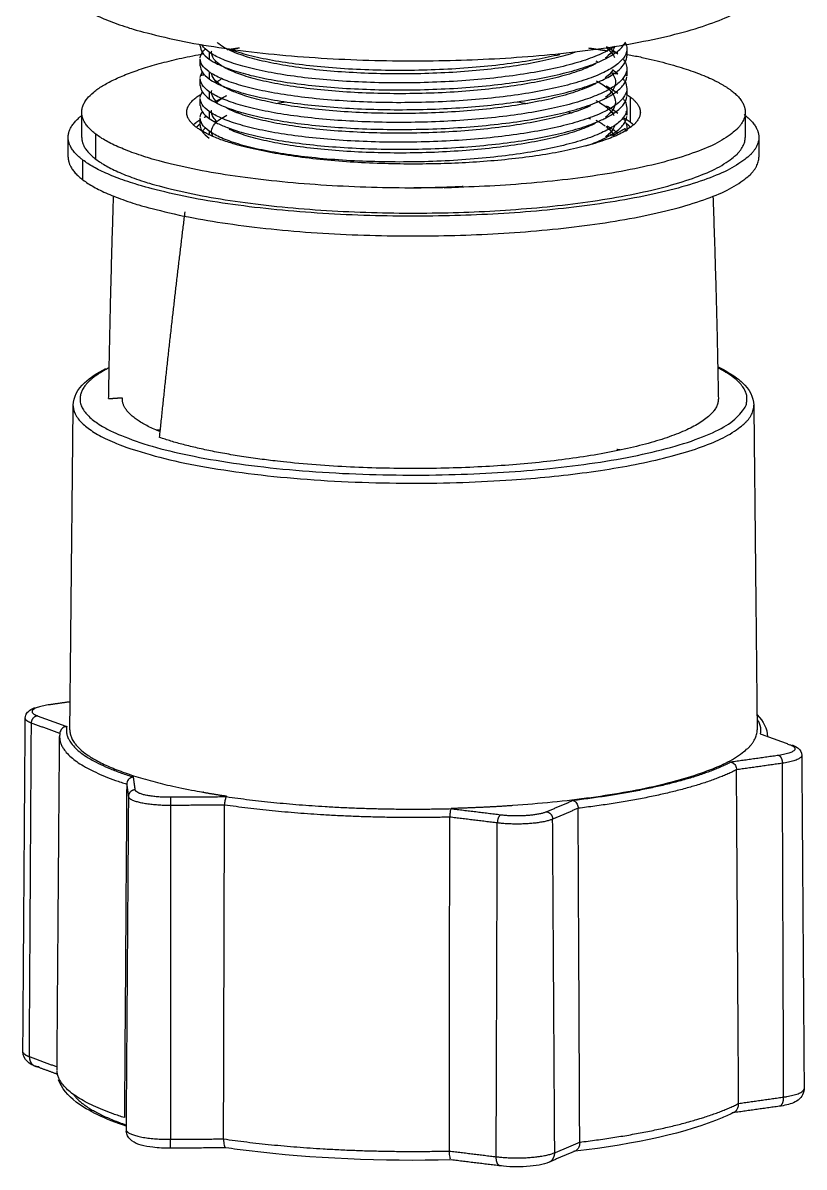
# Model space of a CAD drawing. Extents: x 10274 to 11115, y -16168 to -15573.
# Drawn here: x 10906.8 to 10958.8, y -15931.4 to -15855.3 of the extents above; entities that cross this region are included whole.
import ezdxf

# ---------------------------------------------------------------- set-up
doc = ezdxf.new("R2010")
doc.units = 0
doc.header["$MEASUREMENT"] = 0
doc.layers.get('0').update_dxf_attribs({"linetype": 'CONTINUOUS'})

# ---------------------------------------------------------------- blocks, each defined once
blk = doc.blocks.new('ST14')
for points, knots in [([(11364.601, -16713.722), (11371.088, -16718.628), (11393.29, -16717.879), (11415.492, -16717.13), (11415.492, -16712.006)], [-81.681409, -81.681409, -81.681409, -44.652669, -44.652669, -7.623928, -7.623928, -7.623928]), ([(11365.08, -16726.735), (11371.442, -16731.546), (11393.217, -16730.812), (11414.992, -16730.078), (11414.992, -16725.052)], [-80.110613, -80.110613, -80.110613, -43.793964, -43.793964, -7.477314, -7.477314, -7.477314])]:
    blk.add_rational_spline(points, [1, 0.756997130583, 1, 0.756997130583, 1], degree=2, knots=knots)
for points, degree in [([(11373.742, -16716.85), (11373.742, -16716.792), (11373.742, -16716.733)], 2), ([(11405.121, -16716.591), (11405.201, -16716.747), (11405.241, -16716.905), (11405.241, -16717.063)], 3), ([(11405.242, -16717.063), (11405.242, -16717.321), (11405.242, -16717.58)], 2), ([(11413.992, -16721.741), (11413.992, -16721.841), (11413.992, -16721.94)], 2), ([(11363.992, -16725.052), (11363.992, -16724.321), (11363.992, -16723.591)], 2), ([(11414.992, -16723.591), (11414.992, -16724.321), (11414.992, -16725.052)], 2), ([(11414.621, -16743.38), (11414.745, -16755.369), (11414.868, -16767.357)], 2), ([(11360.647, -16791.094), (11360.735, -16778.818), (11360.823, -16766.541)], 2), ([(11414.875, -16766.242), (11415.338, -16766.721), (11415.621, -16767.266), (11415.625, -16767.846)], 3), ([(11418.16, -16769.229), (11418.248, -16781.536), (11418.337, -16793.842)], 2), ([(11363.215, -16792.79), (11362.405, -16792.492), (11361.596, -16792.194)], 2), ([(11416.498, -16795.143), (11414.755, -16795.389), (11413.013, -16795.636)], 2), ([(11375.644, -16798.214), (11373.59, -16798.228), (11371.535, -16798.243)], 2), ([(11401.423, -16798.451), (11400.465, -16798.859), (11399.507, -16799.267)], 2), ([(11401.423, -16798.451), (11401.387, -16798.466), (11401.35, -16798.476), (11401.313, -16798.481)], 3), ([(11395.896, -16799.547), (11394.09, -16799.326), (11392.284, -16799.105)], 2)]:
    blk.add_open_spline(points, degree=degree)
for points, knots in [([(11373.742, -16716.85), (11373.742, -16717.003), (11373.847, -16717.332), (11374.176, -16717.654), (11374.414, -16717.821)], [-4.654069, -4.654069, -4.654069, -4.654069, -2.48168, 0, 0, 0, 0]), ([(11373.744, -16717.728), (11373.76, -16717.553), (11373.867, -16717.319), (11374.089, -16717.088), (11374.152, -16717.031)], [-44.6702, -44.6702, -44.6702, -44.6702, -42.188523, -41.358735, -41.358735, -41.358735, -41.358735]), ([(11364.362, -16743.38), (11364.368, -16742.771), (11364.69, -16742.203), (11365.206, -16741.715), (11365.607, -16741.335), (11366.134, -16740.984), (11366.782, -16740.655)], [0.059427, 0.059427, 0.059427, 0.059427, 5.967967, 5.967967, 5.967967, 10.561749, 10.561749, 10.561749, 10.561749]), ([(11411.987, -16740.541), (11412.523, -16740.804), (11412.986, -16741.081), (11413.371, -16741.372), (11413.518, -16741.484), (11413.654, -16741.598), (11413.777, -16741.715), (11414.293, -16742.203), (11414.615, -16742.771), (11414.621, -16743.38)], [36.169942, 36.169942, 36.169942, 36.169942, 39.904998, 39.904998, 39.904998, 41.315819, 41.315819, 41.315819, 47.224359, 47.224359, 47.224359, 47.224359]), ([(11360.823, -16766.481), (11360.824, -16766.406), (11360.838, -16766.333), (11360.863, -16766.265), (11360.905, -16766.149), (11360.973, -16766.059), (11361.05, -16765.986), (11361.158, -16765.885), (11361.291, -16765.81), (11361.427, -16765.752), (11361.459, -16765.739), (11361.493, -16765.725), (11361.527, -16765.712)], [0.006015, 0.006015, 0.006015, 0.006015, 0.305898, 0.305898, 0.305898, 0.809952, 0.809952, 0.809952, 1.545331, 1.545331, 1.545331, 1.71399, 1.71399, 1.71399, 1.71399]), ([(11417.451, -16768.448), (11417.6, -16768.505), (11417.733, -16768.576), (11417.853, -16768.667), (11417.881, -16768.688), (11417.907, -16768.71), (11417.933, -16768.734), (11418.06, -16768.854), (11418.159, -16769.018), (11418.16, -16769.229)], [3.545057, 3.545057, 3.545057, 3.545057, 4.296781, 4.296781, 4.296781, 4.465995, 4.465995, 4.465995, 5.280646, 5.280646, 5.280646, 5.280646]), ([(11361.559, -16792.191), (11361.387, -16792.126), (11361.23, -16792.042), (11361.083, -16791.931), (11361.047, -16791.904), (11361.011, -16791.874), (11360.977, -16791.842), (11360.786, -16791.661), (11360.647, -16791.409), (11360.647, -16791.101)], [3.43875, 3.43875, 3.43875, 3.43875, 4.220816, 4.220816, 4.220816, 4.407379, 4.407379, 4.407379, 5.425574, 5.425574, 5.425574, 5.425574]), ([(11368.283, -16796.617), (11366.727, -16796.102), (11365.486, -16795.509), (11364.591, -16794.832), (11363.981, -16794.37), (11363.501, -16793.814), (11363.288, -16793.188)], [33.148012, 33.148012, 33.148012, 33.148012, 41.427725, 41.427725, 41.427725, 47.107141, 47.107141, 47.107141, 47.107141]), ([(11418.337, -16793.848), (11418.337, -16793.965), (11418.316, -16794.079), (11418.276, -16794.185), (11418.216, -16794.35), (11418.119, -16794.483), (11418.006, -16794.589), (11417.865, -16794.723), (11417.704, -16794.812), (11417.543, -16794.881), (11417.238, -16795.011), (11416.899, -16795.092), (11416.498, -16795.146)], [0, 0, 0, 0, 0.395334, 0.395334, 0.395334, 0.999978, 0.999978, 0.999978, 1.776864, 1.776864, 1.776864, 3.194632, 3.194632, 3.194632, 3.194632]), ([(11413.169, -16795.582), (11412.885, -16795.731), (11412.586, -16795.872), (11412.277, -16796.003), (11409.718, -16797.093), (11405.96, -16797.932), (11401.425, -16798.471)], [11.00264, 11.00264, 11.00264, 11.00264, 13.033345, 13.033345, 13.033345, 28.778994, 28.778994, 28.778994, 28.778994]), ([(11371.535, -16798.244), (11371.093, -16798.247), (11370.652, -16798.224), (11370.244, -16798.174), (11369.598, -16798.095), (11369.108, -16798.001), (11368.699, -16797.691), (11368.663, -16797.664), (11368.627, -16797.634), (11368.593, -16797.602), (11368.43, -16797.447), (11368.304, -16797.241), (11368.271, -16796.992)], [0.678158, 0.678158, 0.678158, 0.678158, 2.042915, 2.042915, 2.042915, 4.220816, 4.220816, 4.220816, 4.407379, 4.407379, 4.407379, 5.276415, 5.276415, 5.276415, 5.276415]), ([(11392.284, -16799.105), (11387.172, -16799.233), (11381.968, -16799.008), (11377.35, -16798.443), (11376.762, -16798.371), (11376.19, -16798.295), (11375.635, -16798.215)], [4.830921, 4.830921, 4.830921, 4.830921, 20.680223, 20.680223, 20.680223, 22.677007, 22.677007, 22.677007, 22.677007]), ([(11399.507, -16799.267), (11399.056, -16799.459), (11398.533, -16799.545), (11397.844, -16799.592), (11397.191, -16799.637), (11396.507, -16799.622), (11395.896, -16799.547)], [1.776864, 1.776864, 1.776864, 1.776864, 3.870337, 3.870337, 3.870337, 5.913252, 5.913252, 5.913252, 5.913252])]:
    blk.add_open_spline(points, degree=3, knots=knots)
at = {"lineweight": -3}
for points, knots in [([(11374.414, -16717.304), (11374.177, -16717.137), (11373.987, -16716.952), (11373.872, -16716.764), (11373.864, -16716.751)], [0, 0, 0, 0, 2.481681, 2.675883, 2.675883, 2.675883, 2.675883]), ([(11404.336, -16716.883), (11404.068, -16717.068), (11403.405, -16717.434), (11402.046, -16717.952), (11400.358, -16718.416), (11398.428, -16718.807), (11396.307, -16719.123), (11393.976, -16719.364), (11391.523, -16719.519), (11389.053, -16719.584), (11386.606, -16719.561), (11384.231, -16719.452), (11381.956, -16719.258), (11379.885, -16718.988), (11378.048, -16718.648), (11376.484, -16718.246), (11375.247, -16717.797), (11374.651, -16717.471), (11374.414, -16717.304)], [-39.656931, -39.656931, -39.656931, -39.656931, -37.225221, -34.743539, -32.261858, -29.780177, -27.298495, -24.816814, -22.335132, -19.853451, -17.37177, -14.890088, -12.408407, -9.926726, -7.445044, -4.963363, -2.481681, 0, 0, 0, 0]), ([(11375.701, -16717.066), (11375.469, -16716.946), (11375.215, -16716.788), (11375.021, -16716.627), (11374.981, -16716.591)], [-145.37351, -145.37351, -145.37351, -145.37351, -143.532971, -143.012756, -143.012756, -143.012756, -143.012756]), ([(11404.351, -16716.893), (11404.34, -16716.925), (11404.252, -16717.149), (11404.031, -16717.431), (11403.729, -16717.675), (11403.652, -16717.732)], [-91.293552, -91.293552, -91.293552, -91.293552, -90.904215, -88.511999, -87.769227, -87.769227, -87.769227, -87.769227]), ([(11403.708, -16717.771), (11403.954, -16717.645), (11404.484, -16717.33), (11404.926, -16716.924), (11405.099, -16716.641), (11405.138, -16716.557)], [-11.6422, -11.6422, -11.6422, -11.6422, -9.926733, -7.44505, -6.40562, -6.40562, -6.40562, -6.40562]), ([(11403.772, -16717.004), (11403.821, -16717.044), (11404.083, -16717.271), (11404.254, -16717.504), (11404.331, -16717.697)], [-2.902411, -2.902411, -2.902411, -2.902411, -2.392216, 0, 0, 0, 0]), ([(11374.414, -16718.764), (11374.176, -16718.596), (11373.846, -16718.274), (11373.741, -16717.946), (11373.741, -16717.793)], [-49.633556, -49.633556, -49.633556, -49.633556, -47.151878, -44.976728, -44.976728, -44.976728, -44.976728]), ([(11405.238, -16717.139), (11405.222, -16717.339), (11405.061, -16717.735), (11404.445, -16718.315), (11403.461, -16718.87), (11402.116, -16719.389), (11400.46, -16719.851), (11398.571, -16720.242), (11396.438, -16720.567), (11394.095, -16720.815), (11391.633, -16720.975), (11389.16, -16721.043), (11386.712, -16721.024), (11384.28, -16720.916), (11381.981, -16720.721), (11379.9, -16720.45), (11378.073, -16720.114), (11376.507, -16719.714), (11375.263, -16719.264), (11374.673, -16718.944), (11374.441, -16718.783)], [-44.670309, -44.670309, -44.670309, -44.670309, -42.188625, -39.706941, -37.225257, -34.743573, -32.26189, -29.780206, -27.298522, -24.816838, -22.335154, -19.853471, -17.371787, -14.890103, -12.408419, -9.926735, -7.445051, -4.963368, -2.481684, -0.093812, -0.093812, -0.093812, -0.093812]), ([(11375.705, -16718.528), (11375.56, -16718.453), (11375.153, -16718.219), (11374.695, -16717.811), (11374.567, -16717.446), (11374.584, -16717.25), (11374.588, -16717.224)], [-51.384225, -51.384225, -51.384225, -51.384225, -50.23654, -47.844324, -45.452107, -45.076618, -45.076618, -45.076618, -45.076618]), ([(11374.938, -16718.134), (11375.053, -16718.193), (11375.511, -16718.41), (11376.494, -16718.766), (11378.046, -16719.165), (11379.88, -16719.504), (11381.951, -16719.775), (11384.232, -16719.969), (11386.62, -16720.078), (11389.057, -16720.101), (11391.529, -16720.036), (11393.984, -16719.881), (11396.323, -16719.638), (11398.447, -16719.321), (11400.373, -16718.929), (11402.058, -16718.465), (11403.108, -16718.064), (11403.598, -16717.827), (11403.708, -16717.771)], [-48.058166, -48.058166, -48.058166, -48.058166, -47.151981, -44.670298, -42.188615, -39.706931, -37.225248, -34.743565, -32.261882, -29.780199, -27.298515, -24.816832, -22.335149, -19.853466, -17.371782, -14.890099, -12.408416, -11.6422, -11.6422, -11.6422, -11.6422]), ([(11401.408, -16717.327), (11400.958, -16717.476), (11399.936, -16717.766), (11398.134, -16718.146), (11396.077, -16718.461), (11393.851, -16718.699), (11391.514, -16718.853), (11389.126, -16718.92), (11386.747, -16718.9), (11384.438, -16718.795), (11382.258, -16718.607), (11380.263, -16718.343), (11378.503, -16718.011), (11377.023, -16717.619), (11376.238, -16717.321), (11375.902, -16717.164), (11375.893, -16717.159)], [-176.888119, -176.888119, -176.888119, -176.888119, -174.631781, -172.239565, -169.847349, -167.455133, -165.062916, -162.6707, -160.278484, -157.886268, -155.494052, -153.101836, -150.709619, -148.317403, -145.925187, -145.859176, -145.859176, -145.859176, -145.859176]), ([(11375.979, -16717.112), (11376.169, -16717.179), (11376.827, -16717.393), (11378.135, -16717.724), (11379.999, -16718.062), (11382.069, -16718.327), (11384.364, -16718.518), (11386.795, -16718.623), (11389.262, -16718.639), (11391.719, -16718.567), (11394.127, -16718.408), (11396.449, -16718.162), (11398.522, -16717.846), (11399.749, -16717.594), (11400.301, -16717.464)], [-45.766649, -45.766649, -45.766649, -45.766649, -44.670251, -42.18857, -39.70689, -37.225209, -34.743529, -32.261848, -29.780167, -27.298487, -24.816806, -22.335126, -19.853445, -17.562054, -17.562054, -17.562054, -17.562054]), ([(11403.71, -16719.23), (11403.885, -16719.14), (11404.367, -16718.866), (11404.948, -16718.393), (11405.21, -16717.923), (11405.242, -16717.653), (11405.242, -16717.58)], [-8.578511, -8.578511, -8.578511, -8.578511, -7.348666, -4.89911, -2.449555, -1.548429, -1.548429, -1.548429, -1.548429]), ([(11404.953, -16717.793), (11404.982, -16717.829), (11405.069, -16717.948), (11405.133, -16718.067), (11405.166, -16718.149)], [-1.482164, -1.482164, -1.482164, -1.482164, -1.026795, 0, 0, 0, 0]), ([(11373.742, -16718.31), (11373.742, -16718.465), (11373.849, -16718.796), (11374.179, -16719.116), (11374.414, -16719.282)], [-4.643396, -4.643396, -4.643396, -4.643396, -2.481685, 0, 0, 0, 0]), ([(11405.242, -16718.523), (11405.242, -16718.596), (11405.21, -16718.866), (11404.949, -16719.334), (11404.255, -16719.902), (11403.207, -16720.441), (11401.838, -16720.936), (11400.172, -16721.379), (11398.259, -16721.757), (11396.126, -16722.066), (11393.817, -16722.297), (11391.432, -16722.443), (11389.011, -16722.505), (11386.576, -16722.481), (11384.181, -16722.37), (11381.92, -16722.175), (11379.889, -16721.909), (11378.062, -16721.572), (11376.489, -16721.169), (11375.238, -16720.714), (11374.648, -16720.39), (11374.414, -16720.225)], [-44.991169, -44.991169, -44.991169, -44.991169, -44.092005, -41.642449, -39.192893, -36.743337, -34.293781, -31.844226, -29.39467, -26.945114, -24.495558, -22.046002, -19.596446, -17.146891, -14.697335, -12.247779, -9.798223, -7.348667, -4.899112, -2.449556, 0, 0, 0, 0]), ([(11402.942, -16718.165), (11402.636, -16718.322), (11401.89, -16718.644), (11400.461, -16719.093), (11398.698, -16719.499), (11396.701, -16719.837), (11394.519, -16720.098), (11392.209, -16720.277), (11389.829, -16720.37), (11387.441, -16720.376), (11385.106, -16720.295), (11382.882, -16720.131), (11380.827, -16719.889), (11378.993, -16719.575), (11377.426, -16719.2), (11376.384, -16718.845), (11375.886, -16718.619), (11375.737, -16718.544)], [-85.858649, -85.858649, -85.858649, -85.858649, -83.727566, -81.33535, -78.943134, -76.550918, -74.158702, -71.766485, -69.374269, -66.982053, -64.589837, -62.197621, -59.805405, -57.413188, -55.020972, -52.628756, -51.466725, -51.466725, -51.466725, -51.466725]), ([(11404.239, -16718.589), (11404.185, -16718.677), (11404.029, -16718.881), (11403.802, -16719.081), (11403.652, -16719.192)], [3.679755, 3.679755, 3.679755, 3.679755, 4.784432, 6.229092, 6.229092, 6.229092, 6.229092]), ([(11404.099, -16718.782), (11404.156, -16718.85), (11404.343, -16719.11), (11404.464, -16719.567), (11404.247, -16720.124), (11403.885, -16720.477), (11403.671, -16720.639)], [92.438957, 92.438957, 92.438957, 92.438957, 93.296431, 95.688647, 98.080863, 100.167377, 100.167377, 100.167377, 100.167377]), ([(11374.414, -16720.225), (11374.178, -16720.058), (11373.848, -16719.738), (11373.741, -16719.408), (11373.741, -16719.253)], [-49.633684, -49.633684, -49.633684, -49.633684, -47.152, -44.996369, -44.996369, -44.996369, -44.996369]), ([(11375.706, -16719.989), (11375.649, -16719.96), (11375.303, -16719.774), (11374.82, -16719.419), (11374.627, -16719.083), (11374.594, -16718.915)], [42.612107, 42.612107, 42.612107, 42.612107, 43.059891, 45.452107, 47.835618, 47.835618, 47.835618, 47.835618]), ([(11374.906, -16719.583), (11374.929, -16719.56), (11375.039, -16719.456), (11375.173, -16719.354), (11375.292, -16719.275)], [145.59412, 145.59412, 145.59412, 145.59412, 145.925187, 147.101162, 147.101162, 147.101162, 147.101162]), ([(11374.939, -16719.595), (11375.051, -16719.652), (11375.505, -16719.868), (11376.489, -16720.225), (11378.063, -16720.629), (11379.894, -16720.966), (11381.922, -16721.231), (11384.166, -16721.425), (11386.554, -16721.537), (11388.988, -16721.562), (11391.417, -16721.501), (11393.799, -16721.355), (11396.105, -16721.125), (11398.241, -16720.817), (11400.158, -16720.439), (11401.832, -16719.995), (11402.972, -16719.583), (11403.537, -16719.319), (11403.71, -16719.23)], [-44.97115, -44.97115, -44.97115, -44.97115, -44.091994, -41.642439, -39.192884, -36.743328, -34.293773, -31.844218, -29.394663, -26.945107, -24.495552, -22.045997, -19.596442, -17.146887, -14.697331, -12.247776, -9.798221, -8.578511, -8.578511, -8.578511, -8.578511]), ([(11402.923, -16719.635), (11402.723, -16719.737), (11402.126, -16720.009), (11400.928, -16720.422), (11399.243, -16720.847), (11397.309, -16721.206), (11395.175, -16721.49), (11392.897, -16721.693), (11390.532, -16721.812), (11388.14, -16721.843), (11385.783, -16721.788), (11383.52, -16721.648), (11381.41, -16721.428), (11379.505, -16721.134), (11377.856, -16720.776), (11376.588, -16720.388), (11375.952, -16720.115), (11375.706, -16719.989)], [8.183175, 8.183175, 8.183175, 8.183175, 9.568865, 11.961081, 14.353297, 16.745513, 19.137729, 21.529946, 23.922162, 26.314378, 28.706594, 31.09881, 33.491027, 35.883243, 38.275459, 40.667675, 42.612107, 42.612107, 42.612107, 42.612107]), ([(11402.989, -16719.424), (11403.174, -16719.52), (11403.647, -16719.798), (11404.192, -16720.276), (11404.459, -16720.856), (11404.343, -16721.439), (11403.987, -16721.851), (11403.714, -16722.066), (11403.674, -16722.096)], [182.894685, 182.894685, 182.894685, 182.894685, 184.200646, 186.592862, 188.985078, 191.377294, 193.769511, 194.154607, 194.154607, 194.154607, 194.154607]), ([(11403.71, -16720.691), (11403.958, -16720.563), (11404.488, -16720.248), (11405.05, -16719.729), (11405.219, -16719.326), (11405.238, -16719.124)], [-11.655982, -11.655982, -11.655982, -11.655982, -9.926735, -7.445051, -4.963367, -4.963367, -4.963367, -4.963367]), ([(11404.953, -16719.253), (11405.009, -16719.323), (11405.172, -16719.564), (11405.241, -16719.81), (11405.241, -16719.984)], [-48.031619, -48.031619, -48.031619, -48.031619, -47.15201, -45.036312, -45.036312, -45.036312, -45.036312]), ([(11373.742, -16719.771), (11373.742, -16719.924), (11373.847, -16720.252), (11374.176, -16720.574), (11374.414, -16720.742)], [-4.654853, -4.654853, -4.654853, -4.654853, -2.48168, 0, 0, 0, 0]), ([(11374.994, -16720.984), (11374.822, -16720.832), (11374.606, -16720.551), (11374.569, -16720.266), (11374.589, -16720.137)], [138.928704, 138.928704, 138.928704, 138.928704, 141.140755, 142.954831, 142.954831, 142.954831, 142.954831]), ([(11374.414, -16721.685), (11374.178, -16721.519), (11373.849, -16721.198), (11373.741, -16720.868), (11373.742, -16720.714)], [-49.633647, -49.633647, -49.633647, -49.633647, -47.151965, -44.990243, -44.990243, -44.990243, -44.990243]), ([(11373.742, -16721.231), (11373.742, -16721.386), (11373.849, -16721.717), (11374.179, -16722.037), (11374.414, -16722.202)], [-4.643721, -4.643721, -4.643721, -4.643721, -2.481685, 0, 0, 0, 0]), ([(11374.896, -16721.054), (11375.037, -16720.911), (11375.287, -16720.723), (11375.617, -16720.541), (11375.705, -16720.496)], [239.540674, 239.540674, 239.540674, 239.540674, 241.613834, 242.305829, 242.305829, 242.305829, 242.305829]), ([(11374.934, -16721.052), (11375.05, -16721.112), (11375.509, -16721.33), (11376.496, -16721.688), (11378.048, -16722.086), (11379.88, -16722.425), (11381.952, -16722.696), (11384.235, -16722.89), (11386.631, -16722.999), (11389.063, -16723.021), (11391.537, -16722.957), (11393.994, -16722.801), (11396.337, -16722.557), (11398.464, -16722.239), (11400.387, -16721.847), (11402.069, -16721.382), (11403.115, -16720.982), (11403.602, -16720.746), (11403.71, -16720.691)], [-48.069968, -48.069968, -48.069968, -48.069968, -47.151991, -44.670307, -42.188623, -39.70694, -37.225256, -34.743572, -32.261888, -29.780205, -27.298521, -24.816837, -22.335154, -19.85347, -17.371786, -14.890102, -12.408419, -11.655982, -11.655982, -11.655982, -11.655982]), ([(11402.574, -16721.262), (11402.206, -16721.428), (11401.35, -16721.752), (11399.765, -16722.189), (11397.9, -16722.568), (11395.819, -16722.875), (11393.578, -16723.103), (11391.232, -16723.246), (11388.841, -16723.303), (11386.468, -16723.273), (11384.171, -16723.158), (11382.01, -16722.961), (11380.04, -16722.688), (11378.311, -16722.348), (11376.868, -16721.95), (11376.078, -16721.636), (11375.735, -16721.464), (11375.701, -16721.446)], [102.948604, 102.948604, 102.948604, 102.948604, 105.257512, 107.649728, 110.041944, 112.43416, 114.826377, 117.218593, 119.610809, 122.003025, 124.395241, 126.787458, 129.179674, 131.57189, 133.964106, 136.356322, 136.624729, 136.624729, 136.624729, 136.624729]), ([(11402.948, -16720.862), (11403.048, -16720.914), (11403.469, -16721.144), (11403.972, -16721.517), (11404.218, -16721.846), (11404.289, -16721.984)], [276.795385, 276.795385, 276.795385, 276.795385, 277.497077, 279.889293, 281.608727, 281.608727, 281.608727, 281.608727]), ([(11403.714, -16722.149), (11403.962, -16722.021), (11404.493, -16721.705), (11405.059, -16721.179), (11405.222, -16720.776), (11405.239, -16720.575)], [-11.671915, -11.671915, -11.671915, -11.671915, -9.926727, -7.445045, -4.963364, -4.963364, -4.963364, -4.963364]), ([(11404.953, -16720.714), (11405.008, -16720.783), (11405.172, -16721.024), (11405.241, -16721.27), (11405.242, -16721.444)], [-48.027341, -48.027341, -48.027341, -48.027341, -47.151953, -45.018316, -45.018316, -45.018316, -45.018316]), ([(11374.414, -16723.146), (11374.177, -16722.978), (11373.847, -16722.657), (11373.742, -16722.328), (11373.742, -16722.174)], [0, 0, 0, 0, 2.481681, 4.650018, 4.650018, 4.650018, 4.650018]), ([(11374.984, -16722.435), (11374.872, -16722.335), (11374.637, -16722.066), (11374.564, -16721.787), (11374.587, -16721.611), (11374.588, -16721.605)], [232.970958, 232.970958, 232.970958, 232.970958, 234.437186, 236.829402, 236.920333, 236.920333, 236.920333, 236.920333]), ([(11374.679, -16723.527), (11374.626, -16723.43), (11374.54, -16723.163), (11374.659, -16722.726), (11375.102, -16722.299), (11375.526, -16722.049), (11375.7, -16721.959)], [328.736075, 328.736075, 328.736075, 328.736075, 330.125833, 332.518049, 334.910265, 336.293025, 336.293025, 336.293025, 336.293025]), ([(11375.767, -16722.876), (11376.016, -16722.97), (11376.734, -16723.211), (11378.13, -16723.565), (11379.995, -16723.903), (11382.063, -16724.167), (11384.35, -16724.358), (11386.779, -16724.464), (11389.245, -16724.48), (11391.707, -16724.409), (11394.112, -16724.251), (11396.432, -16724.005), (11398.561, -16723.682), (11400.47, -16723.287), (11402.113, -16722.827), (11403.119, -16722.44), (11403.591, -16722.212), (11403.688, -16722.162)], [-46.179902, -46.179902, -46.179902, -46.179902, -44.670273, -42.188591, -39.706909, -37.225227, -34.743546, -32.261864, -29.780182, -27.2985, -24.816818, -22.335136, -19.853455, -17.371773, -14.890091, -12.408409, -11.732498, -11.732498, -11.732498, -11.732498]), ([(11403.708, -16723.613), (11403.957, -16723.485), (11404.489, -16723.168), (11405.05, -16722.65), (11405.22, -16722.247), (11405.238, -16722.045)], [-11.665205, -11.665205, -11.665205, -11.665205, -9.926735, -7.445052, -4.963368, -4.963368, -4.963368, -4.963368]), ([(11404.953, -16722.174), (11405.008, -16722.243), (11405.066, -16722.329), (11405.113, -16722.415), (11405.121, -16722.432)], [-48.021366, -48.021366, -48.021366, -48.021366, -47.151991, -46.938672, -46.938672, -46.938672, -46.938672]), ([(11373.919, -16723.131), (11373.939, -16723.102), (11373.999, -16723.024), (11374.073, -16722.947), (11374.124, -16722.898)], [-42.599678, -42.599678, -42.599678, -42.599678, -42.188518, -41.487552, -41.487552, -41.487552, -41.487552]), ([(11374.936, -16722.514), (11375.053, -16722.574), (11375.299, -16722.69), (11375.578, -16722.804), (11375.722, -16722.859)], [-48.070641, -48.070641, -48.070641, -48.070641, -47.151955, -46.270788, -46.270788, -46.270788, -46.270788]), ([(11402.931, -16722.551), (11402.587, -16722.727), (11401.784, -16723.067), (11400.265, -16723.526), (11398.472, -16723.924), (11396.449, -16724.253), (11394.249, -16724.505), (11391.928, -16724.673), (11389.544, -16724.756), (11387.159, -16724.752), (11384.834, -16724.661), (11382.627, -16724.487), (11380.596, -16724.236), (11378.791, -16723.915), (11377.26, -16723.532), (11376.367, -16723.215), (11375.962, -16723.033), (11375.898, -16723.003)], [196.161727, 196.161727, 196.161727, 196.161727, 198.553943, 200.946159, 203.338375, 205.730591, 208.122808, 210.515024, 212.90724, 215.299456, 217.691672, 220.083889, 222.476105, 224.868321, 227.260537, 229.652753, 230.12441, 230.12441, 230.12441, 230.12441]), ([(11404.367, -16722.682), (11404.363, -16722.697), (11404.299, -16722.906), (11404.102, -16723.202), (11403.783, -16723.475), (11403.669, -16723.561)], [284.486411, 284.486411, 284.486411, 284.486411, 284.673725, 287.065942, 288.171572, 288.171572, 288.171572, 288.171572]), ([(11403.691, -16722.782), (11403.728, -16722.81), (11403.997, -16723.025), (11404.185, -16723.245), (11404.285, -16723.437)], [372.818338, 372.818338, 372.818338, 372.818338, 373.185724, 375.57794, 375.57794, 375.57794, 375.57794]), ([(11373.879, -16723.135), (11373.882, -16723.14), (11373.995, -16723.318), (11374.176, -16723.495), (11374.414, -16723.663)], [-2.553343, -2.553343, -2.553343, -2.553343, -2.48168, 0, 0, 0, 0]), ([(11402.22, -16724.226), (11402.647, -16724.081), (11403.157, -16723.881), (11403.587, -16723.674), (11403.688, -16723.623)], [-14.555946, -14.555946, -14.555946, -14.555946, -12.408419, -11.711012, -11.711012, -11.711012, -11.711012]), ([(11363.881, -16767.104), (11363.84, -16767.107), (11363.798, -16767.115), (11363.758, -16767.127), (11363.704, -16767.144), (11363.651, -16767.17), (11363.604, -16767.203), (11363.559, -16767.235), (11363.518, -16767.274), (11363.484, -16767.318), (11363.451, -16767.362), (11363.424, -16767.411), (11363.406, -16767.461), (11363.388, -16767.512), (11363.379, -16767.567), (11363.378, -16767.62)], [-0.8012683, -0.8012683, -0.8012683, -0.8012683, -0.6722082, -0.6722082, -0.6722082, -0.4973625, -0.4973625, -0.4973625, -0.3295684, -0.3295684, -0.3295684, -0.1648828, -0.1648828, -0.1648828, 0, 0, 0, 0]), ([(11412.95, -16769.732), (11412.983, -16769.739), (11413.015, -16769.751), (11413.047, -16769.767), (11413.089, -16769.789), (11413.13, -16769.82), (11413.167, -16769.858), (11413.202, -16769.894), (11413.234, -16769.937), (11413.26, -16769.984), (11413.286, -16770.031), (11413.307, -16770.082), (11413.321, -16770.135), (11413.334, -16770.187), (11413.342, -16770.242), (11413.342, -16770.296)], [0.0059786, 0.0059786, 0.0059786, 0.0059786, 0.1350386, 0.1350386, 0.1350386, 0.3098843, 0.3098843, 0.3098843, 0.4776785, 0.4776785, 0.4776785, 0.6423641, 0.6423641, 0.6423641, 0.8072468, 0.8072468, 0.8072468, 0.8072468]), ([(11368.807, -16770.829), (11368.766, -16770.833), (11368.725, -16770.841), (11368.686, -16770.855), (11368.633, -16770.872), (11368.582, -16770.899), (11368.536, -16770.933), (11368.491, -16770.966), (11368.451, -16771.006), (11368.418, -16771.05), (11368.386, -16771.094), (11368.36, -16771.143), (11368.342, -16771.195), (11368.325, -16771.246), (11368.315, -16771.3), (11368.315, -16771.353)], [0.0059786, 0.0059786, 0.0059786, 0.0059786, 0.1350386, 0.1350386, 0.1350386, 0.3098843, 0.3098843, 0.3098843, 0.4776785, 0.4776785, 0.4776785, 0.6423641, 0.6423641, 0.6423641, 0.8072468, 0.8072468, 0.8072468, 0.8072468]), ([(11375.641, -16772.346), (11375.627, -16772.372), (11375.612, -16772.407), (11375.599, -16772.448), (11375.587, -16772.487), (11375.576, -16772.533), (11375.567, -16772.583), (11375.558, -16772.632), (11375.55, -16772.685), (11375.545, -16772.739), (11375.541, -16772.793), (11375.538, -16772.849), (11375.538, -16772.902)], [-0.6722082, -0.6722082, -0.6722082, -0.6722082, -0.4973625, -0.4973625, -0.4973625, -0.3295684, -0.3295684, -0.3295684, -0.1648828, -0.1648828, -0.1648828, 0, 0, 0, 0]), ([(11401.286, -16772.569), (11401.316, -16772.576), (11401.346, -16772.588), (11401.375, -16772.605), (11401.414, -16772.628), (11401.453, -16772.66), (11401.487, -16772.698), (11401.52, -16772.735), (11401.55, -16772.778), (11401.574, -16772.826), (11401.598, -16772.873), (11401.618, -16772.925), (11401.631, -16772.977), (11401.644, -16773.03), (11401.651, -16773.086), (11401.651, -16773.139)], [-0.8012683, -0.8012683, -0.8012683, -0.8012683, -0.6722082, -0.6722082, -0.6722082, -0.4973625, -0.4973625, -0.4973625, -0.3295684, -0.3295684, -0.3295684, -0.1648828, -0.1648828, -0.1648828, 0, 0, 0, 0]), ([(11392.241, -16773.235), (11392.231, -16773.261), (11392.22, -16773.296), (11392.211, -16773.338), (11392.202, -16773.377), (11392.194, -16773.423), (11392.187, -16773.473), (11392.18, -16773.522), (11392.175, -16773.576), (11392.171, -16773.63), (11392.168, -16773.684), (11392.166, -16773.739), (11392.166, -16773.793)], [0.1350386, 0.1350386, 0.1350386, 0.1350386, 0.3098843, 0.3098843, 0.3098843, 0.4776785, 0.4776785, 0.4776785, 0.6423641, 0.6423641, 0.6423641, 0.8072468, 0.8072468, 0.8072468, 0.8072468]), ([(11413.215, -16795.56), (11413.274, -16795.521), (11413.327, -16795.469), (11413.37, -16795.406), (11413.413, -16795.344), (11413.447, -16795.27), (11413.469, -16795.19), (11413.491, -16795.112), (11413.503, -16795.026), (11413.503, -16794.938)], [0.536103, 0.536103, 0.536103, 0.536103, 0.8186049, 0.8186049, 0.8186049, 1.0961202, 1.0961202, 1.0961202, 1.3679792, 1.3679792, 1.3679792, 1.3679792]), ([(11375.464, -16797.561), (11375.464, -16797.649), (11375.468, -16797.734), (11375.476, -16797.81), (11375.483, -16797.888), (11375.495, -16797.958), (11375.51, -16798.016), (11375.525, -16798.075), (11375.544, -16798.123), (11375.564, -16798.155)], [0.0059714, 0.0059714, 0.0059714, 0.0059714, 0.2778304, 0.2778304, 0.2778304, 0.5553457, 0.5553457, 0.5553457, 0.8378475, 0.8378475, 0.8378475, 0.8378475]), ([(11401.769, -16797.792), (11401.769, -16797.879), (11401.758, -16797.965), (11401.738, -16798.043), (11401.716, -16798.123), (11401.685, -16798.196), (11401.645, -16798.257), (11401.604, -16798.319), (11401.555, -16798.371), (11401.5, -16798.408)], [0.0059714, 0.0059714, 0.0059714, 0.0059714, 0.2778304, 0.2778304, 0.2778304, 0.5553457, 0.5553457, 0.5553457, 0.8378475, 0.8378475, 0.8378475, 0.8378475]), ([(11392.226, -16799.048), (11392.211, -16799.015), (11392.198, -16798.968), (11392.187, -16798.909), (11392.176, -16798.851), (11392.167, -16798.781), (11392.161, -16798.704), (11392.155, -16798.627), (11392.152, -16798.542), (11392.152, -16798.455)], [0.536103, 0.536103, 0.536103, 0.536103, 0.8186049, 0.8186049, 0.8186049, 1.0961202, 1.0961202, 1.0961202, 1.3679792, 1.3679792, 1.3679792, 1.3679792])]:
    blk.add_open_spline(points, degree=3, knots=knots, dxfattribs=at)
for points, weights in [([(11375.697, -16717.118), (11376.16, -16717.046), (11376.637, -16716.979)], [0.893588097852, 0.89627403714, 0.899438074064]), ([(11402.412, -16716.988), (11403.147, -16717.092), (11403.848, -16717.208)], [0.878520476093, 0.878365598117, 0.879305485547]), ([(11404.15, -16717.259), (11404.362, -16717.295), (11404.57, -16717.332)], [0.879764492062, 0.88012557019, 0.880589638014]), ([(11405.165, -16717.441), (11410.819, -16718.516), (11412.946, -16720.124)], [0.882143753253, 0.899543649447, 1]), ([(11373.785, -16719.004), (11373.92, -16718.98), (11374.057, -16718.956)], [0.886913853354, 0.887498138318, 0.888122990985]), ([(11404.115, -16718.821), (11404.346, -16718.858), (11404.573, -16718.896)], [0.878948984198, 0.879168934197, 0.879496290883]), ([(11405.176, -16719), (11405.209, -16719.006), (11405.242, -16719.012)], [0.880567560639, 0.880637789127, 0.880710401401]), ([(11372.742, -16721.741), (11372.742, -16721.043), (11373.824, -16720.389)], [1, 0.93637380598, 0.906066498895]), ([(11405.289, -16720.47), (11405.416, -16720.552), (11405.527, -16720.636)], [0.983749196402, 0.991583058852, 1]), ([(11405.527, -16720.636), (11406.242, -16721.177), (11406.242, -16721.741)], [1, 0.989271405171, 1]), ([(11366.037, -16723.359), (11364.992, -16722.568), (11364.992, -16721.741)], [1, 0.989271405171, 1]), ([(11373.457, -16722.847), (11372.742, -16722.306), (11372.742, -16721.741)], [1, 0.989271405171, 1]), ([(11374.024, -16722.124), (11374.112, -16722.075), (11374.206, -16722.027)], [0.901132558814, 0.899144327667, 0.897330748115]), ([(11404.108, -16721.723), (11404.208, -16721.764), (11404.302, -16721.805)], [0.934616472753, 0.937488056614, 0.940506580984]), ([(11404.997, -16722.145), (11405.297, -16722.312), (11405.527, -16722.486)], [0.967848719622, 0.982691520632, 1]), ([(11373.239, -16722.666), (11373.448, -16722.475), (11373.742, -16722.289)], [0.928383181009, 0.917111614089, 0.908386888897]), ([(11373.461, -16722.857), (11373.582, -16722.719), (11373.748, -16722.584)], [0.939194147557, 0.93000264206, 0.922203062798]), ([(11375.886, -16722.981), (11375.936, -16722.964), (11375.987, -16722.947)], [0.881895255317, 0.881594234618, 0.881319890908]), ([(11405.144, -16722.512), (11405.366, -16722.681), (11405.519, -16722.853)], [1, 0.996551323435, 0.99531978159]), ([(11405.527, -16722.486), (11405.645, -16722.575), (11405.744, -16722.666)], [1, 0.998203661086, 0.997008861059]), ([(11365.08, -16725.274), (11363.992, -16724.451), (11363.992, -16723.591)], [1, 0.989271405171, 1]), ([(11364.992, -16723.591), (11364.992, -16724.417), (11366.037, -16725.208)], [1, 0.989271405171, 1]), ([(11403.96, -16723.313), (11404.142, -16723.392), (11404.308, -16723.473)], [0.940881881278, 0.946924669952, 0.953552796137]), ([(11366.99, -16742.297), (11367.116, -16734.955), (11367.344, -16727.938)], [0.884536252669, 0.876648376503, 0.870768661825]), ([(11370.739, -16745.754), (11371.625, -16737.18), (11372.628, -16729.082)], [0.885204992467, 0.875321584899, 0.868524332197]), ([(11366.98, -16742.911), (11366.98, -16742.904), (11366.98, -16742.898)], [1, 0.999612762128, 0.999227044781]), ([(11370.81, -16745.34), (11367.911, -16744.178), (11367.994, -16742.841)], [0.989003761138, 0.959528592137, 1]), ([(11396.755, -16748.887), (11414.727, -16747.648), (11414.621, -16743.361)], [1, 0.763689956758, 0.908695921878]), ([(11362.515, -16765.509), (11360.378, -16765.811), (11361.703, -16766.299)], [1, 0.707106781187, 1]), ([(11361.276, -16766.846), (11360.8, -16766.67), (11360.824, -16766.464)], [1, 0.889619846093, 0.862435734934]), ([(11361.276, -16766.846), (11361.279, -16766.359), (11361.703, -16766.299)], [1, 0.709570736536, 1]), ([(11414.859, -16766.533), (11415.207, -16767.083), (11415.096, -16767.638)], [0.977031252926, 0.984031295487, 1]), ([(11363.378, -16767.62), (11363.358, -16767.738), (11363.358, -16767.856)], [1, 0.999803515447, 1]), ([(11363.887, -16767.104), (11363.475, -16769.164), (11368.812, -16770.829)], [1, 0.943135436436, 1]), ([(11396.826, -16772.918), (11414.912, -16771.671), (11414.868, -16767.357)], [1, 0.802121488813, 1]), ([(11363.358, -16767.856), (11363.358, -16769.788), (11368.315, -16771.353)], [1, 0.951398161916, 1]), ([(11417.28, -16768.442), (11418.605, -16768.93), (11416.468, -16769.232)], [1, 0.707106781187, 1]), ([(11416.468, -16769.232), (11416.731, -16769.329), (11416.733, -16769.816)], [1, 0.709570736537, 1]), ([(11418.16, -16769.228), (11418.166, -16769.613), (11416.733, -16769.816)], [0.865365119082, 0.811962675422, 1]), ([(11412.946, -16769.731), (11409.303, -16771.619), (11401.281, -16772.568)], [1, 0.943135436436, 1]), ([(11413.342, -16770.296), (11409.649, -16772.179), (11401.651, -16773.139)], [1, 0.945106627571, 1]), ([(11368.943, -16771.775), (11368.444, -16771.778), (11368.44, -16772.264)], [1, 0.709570736536, 1]), ([(11371.534, -16772.33), (11369.022, -16772.348), (11368.943, -16771.775)], [1, 0.707106781187, 1]), ([(11371.55, -16772.931), (11368.779, -16772.951), (11368.459, -16772.322)], [1, 0.724296869463, 0.967637617755]), ([(11371.534, -16772.33), (11371.55, -16772.444), (11371.55, -16772.931)], [1, 0.709570736537, 1]), ([(11392.267, -16773.189), (11383.286, -16773.413), (11375.677, -16772.301)], [1, 0.943135436436, 1]), ([(11392.166, -16773.793), (11383.178, -16774.004), (11375.538, -16772.902)], [1, 0.945106627571, 1]), ([(11392.265, -16773.131), (11394.589, -16773.072), (11396.826, -16772.918)], [0.965745543225, 0.978580838188, 1]), ([(11395.919, -16773.636), (11395.683, -16773.737), (11395.682, -16774.223)], [1, 0.709570736536, 1]), ([(11399.323, -16773.402), (11398.135, -16773.908), (11395.919, -16773.636)], [1, 0.707106781187, 1]), ([(11399.323, -16773.402), (11399.763, -16773.456), (11399.766, -16773.942)], [1, 0.709570736536, 1]), ([(11399.766, -16773.942), (11398.34, -16774.549), (11395.682, -16774.223)], [1, 0.707106781187, 1]), ([(11360.668, -16791.18), (11360.75, -16791.341), (11361.126, -16791.48)], [0.879648954854, 0.915372537357, 1]), ([(11368.141, -16795.985), (11363.205, -16794.422), (11363.167, -16792.495)], [1, 0.949093502656, 0.993313191926]), ([(11416.826, -16794.463), (11418.321, -16794.251), (11418.336, -16793.85)], [1, 0.814232950508, 0.864110801343]), ([(11401.769, -16797.792), (11409.787, -16796.826), (11413.503, -16794.938)], [1, 0.945515141595, 1]), ([(11368.264, -16796.878), (11368.364, -16797.607), (11371.556, -16797.584)], [1, 0.707106781187, 1]), ([(11371.542, -16798.213), (11371.556, -16798.08), (11371.556, -16797.584)], [0.872114689623, 0.801416653937, 1]), ([(11375.464, -16797.555), (11383.134, -16798.658), (11392.152, -16798.449)], [1, 0.945515077098, 1]), ([(11395.598, -16798.872), (11398.412, -16799.216), (11399.921, -16798.574)], [1, 0.707106781187, 1]), ([(11399.544, -16799.248), (11399.923, -16799.056), (11399.921, -16798.574)], [0.869161782775, 0.805743390454, 1])]:
    blk.add_rational_spline(points, weights, degree=2, dxfattribs=at)
for points, degree in [([(11403.714, -16716.875), (11404.056, -16717.051), (11404.341, -16717.232), (11404.569, -16717.415)], 3), ([(11373.742, -16718.31), (11373.742, -16718.052), (11373.742, -16717.793)], 2), ([(11374.414, -16717.304), (11374.414, -16717.563), (11374.414, -16717.821)], 2), ([(11374.414, -16717.821), (11374.564, -16717.927), (11374.739, -16718.032), (11374.938, -16718.134)], 3), ([(11402.948, -16717.942), (11403.011, -16717.974), (11403.072, -16718.007), (11403.131, -16718.04)], 3), ([(11373.745, -16719.183), (11373.76, -16719.027), (11373.827, -16718.869), (11373.945, -16718.714)], 3), ([(11374.414, -16718.764), (11374.414, -16719.023), (11374.414, -16719.282)], 2), ([(11374.803, -16718.041), (11374.845, -16718.018), (11374.888, -16717.995), (11374.933, -16717.972)], 3), ([(11404.217, -16718.623), (11404.347, -16718.707), (11404.464, -16718.791), (11404.569, -16718.876)], 3), ([(11405.166, -16718.149), (11405.216, -16718.274), (11405.242, -16718.398), (11405.242, -16718.523)], 3), ([(11405.242, -16718.523), (11405.242, -16718.782), (11405.242, -16719.04)], 2), ([(11373.742, -16719.771), (11373.742, -16719.512), (11373.742, -16719.253)], 2), ([(11374.414, -16719.282), (11374.564, -16719.387), (11374.739, -16719.492), (11374.939, -16719.595)], 3), ([(11374.797, -16719.505), (11374.842, -16719.48), (11374.888, -16719.455), (11374.936, -16719.431)], 3), ([(11373.745, -16720.645), (11373.759, -16720.497), (11373.819, -16720.349), (11373.925, -16720.202)], 3), ([(11405.237, -16720.074), (11405.217, -16720.278), (11405.043, -16720.684), (11404.398, -16721.268), (11403.404, -16721.816), (11402.053, -16722.33), (11400.378, -16722.792), (11398.454, -16723.184), (11396.318, -16723.502), (11394.023, -16723.741), (11391.594, -16723.897), (11389.128, -16723.964), (11386.669, -16723.944), (11384.263, -16723.835), (11382.012, -16723.645), (11379.937, -16723.377), (11378.086, -16723.038), (11376.497, -16722.632), (11375.244, -16722.177), (11374.649, -16721.851), (11374.414, -16721.685)], 3), ([(11374.414, -16720.225), (11374.414, -16720.483), (11374.414, -16720.742)], 2), ([(11403.708, -16719.792), (11404.051, -16719.968), (11404.339, -16720.15), (11404.569, -16720.336)], 3), ([(11405.242, -16720.501), (11405.242, -16720.48), (11405.241, -16720.459), (11405.24, -16720.438)], 3), ([(11405.242, -16719.984), (11405.242, -16720.242), (11405.242, -16720.501)], 2), ([(11373.742, -16721.231), (11373.742, -16720.972), (11373.742, -16720.714)], 2), ([(11374.414, -16720.742), (11374.563, -16720.847), (11374.736, -16720.951), (11374.934, -16721.052)], 3), ([(11374.791, -16720.968), (11374.838, -16720.942), (11374.887, -16720.916), (11374.938, -16720.89)], 3), ([(11375.009, -16721.09), (11374.984, -16721.078), (11374.959, -16721.065), (11374.934, -16721.052)], 3), ([(11374.938, -16720.891), (11375.193, -16720.759), (11375.449, -16720.628), (11375.705, -16720.496)], 3), ([(11379.378, -16721.081), (11379.606, -16721.041), (11379.839, -16721.004), (11380.078, -16720.967)], 3), ([(11397.137, -16720.973), (11397.408, -16721.012), (11397.673, -16721.052), (11397.933, -16721.095)], 3), ([(11403.713, -16721.256), (11404.055, -16721.431), (11404.341, -16721.612), (11404.569, -16721.797)], 3), ([(11405.527, -16722.486), (11405.527, -16721.561), (11405.527, -16720.636)], 2), ([(11364.992, -16723.591), (11364.992, -16722.666), (11364.992, -16721.741)], 2), ([(11373.745, -16722.108), (11373.758, -16721.962), (11373.816, -16721.817), (11373.917, -16721.674)], 3), ([(11405.238, -16721.529), (11405.219, -16721.732), (11405.048, -16722.136), (11404.421, -16722.713), (11403.424, -16723.268), (11402.058, -16723.789), (11400.373, -16724.254), (11398.445, -16724.646), (11396.322, -16724.962), (11393.984, -16725.205), (11391.528, -16725.36), (11389.057, -16725.425), (11386.613, -16725.402), (11384.233, -16725.294), (11381.954, -16725.099), (11379.883, -16724.829), (11378.047, -16724.489), (11376.487, -16724.088), (11375.247, -16723.638), (11374.651, -16723.313), (11374.414, -16723.146)], 3), ([(11374.414, -16721.685), (11374.414, -16721.944), (11374.414, -16722.202)], 2), ([(11376.423, -16721.765), (11376.499, -16721.741), (11376.576, -16721.717), (11376.655, -16721.694)], 3), ([(11400.926, -16721.715), (11401.023, -16721.741), (11401.12, -16721.767), (11401.215, -16721.793)], 3), ([(11402.434, -16722.174), (11402.476, -16722.189), (11402.518, -16722.204), (11402.56, -16722.22)], 3), ([(11403.714, -16722.149), (11403.705, -16722.153), (11403.697, -16722.157), (11403.688, -16722.162)], 3), ([(11405.242, -16721.961), (11405.242, -16721.869), (11405.228, -16721.777), (11405.2, -16721.685)], 3), ([(11405.242, -16721.444), (11405.242, -16721.703), (11405.242, -16721.961)], 2), ([(11413.992, -16722.046), (11413.992, -16722.819), (11413.992, -16723.591)], 2), ([(11373.742, -16722.691), (11373.742, -16722.446), (11373.742, -16722.2)], 2), ([(11373.742, -16722.691), (11373.742, -16722.813), (11373.772, -16722.934), (11373.834, -16723.055)], 3), ([(11374.414, -16722.202), (11374.563, -16722.308), (11374.737, -16722.412), (11374.936, -16722.514)], 3), ([(11374.785, -16722.432), (11374.833, -16722.406), (11374.882, -16722.379), (11374.933, -16722.353)], 3), ([(11402.947, -16722.322), (11403.212, -16722.458), (11403.442, -16722.598), (11403.636, -16722.741)], 3), ([(11403.756, -16722.738), (11404.08, -16722.907), (11404.351, -16723.081), (11404.569, -16723.257)], 3), ([(11405.117, -16722.941), (11404.701, -16723.189), (11404.285, -16723.437)], 2), ([(11405.206, -16723.163), (11405.185, -16723.089), (11405.156, -16723.015), (11405.117, -16722.941)], 3), ([(11405.153, -16722.5), (11405.212, -16722.634), (11405.241, -16722.77), (11405.241, -16722.904)], 3), ([(11405.242, -16722.904), (11405.242, -16722.946), (11405.242, -16722.988)], 2), ([(11366.037, -16725.208), (11366.037, -16724.283), (11366.037, -16723.359)], 2), ([(11374.414, -16723.146), (11374.414, -16723.276), (11374.414, -16723.407)], 2), ([(11403.708, -16723.612), (11403.701, -16723.616), (11403.694, -16723.619), (11403.688, -16723.623)], 3), ([(11405.242, -16723.043), (11405.242, -16723.076), (11405.242, -16723.108)], 2), ([(11365.08, -16726.735), (11365.08, -16726.005), (11365.08, -16725.274)], 2), ([(11391.758, -16727.312), (11392.228, -16727.29), (11392.695, -16727.262), (11393.157, -16727.23)], 3), ([(11366.98, -16742.889), (11366.983, -16742.692), (11366.986, -16742.494), (11366.99, -16742.297)], 3), ([(11367.994, -16742.841), (11367.487, -16742.876), (11366.98, -16742.911)], 2), ([(11364.115, -16767.357), (11364.239, -16755.369), (11364.362, -16743.38)], 2), ([(11370.508, -16745.198), (11370.668, -16745.187), (11370.827, -16745.176)], 2), ([(11404.745, -16746.672), (11404.632, -16746.662), (11404.518, -16746.652)], 2), ([(11364.158, -16765.276), (11363.337, -16765.393), (11362.515, -16765.509)], 2), ([(11361.126, -16791.48), (11361.201, -16779.163), (11361.276, -16766.846)], 2), ([(11363.378, -16767.62), (11362.327, -16767.233), (11361.276, -16766.846)], 2), ([(11361.703, -16766.299), (11362.795, -16766.701), (11363.887, -16767.104)], 2), ([(11415.096, -16767.638), (11416.188, -16768.04), (11417.28, -16768.442)], 2), ([(11363.167, -16792.458), (11363.262, -16780.152), (11363.358, -16767.846)], 2), ([(11416.468, -16769.232), (11414.707, -16769.482), (11412.946, -16769.731)], 2), ([(11416.733, -16769.816), (11415.038, -16770.056), (11413.342, -16770.296)], 2), ([(11413.503, -16794.932), (11413.449, -16786.72), (11413.396, -16778.508), (11413.342, -16770.296)], 3), ([(11416.826, -16794.463), (11416.78, -16782.139), (11416.733, -16769.816)], 2), ([(11368.943, -16771.775), (11368.877, -16771.302), (11368.812, -16770.829)], 2), ([(11368.315, -16771.353), (11368.257, -16779.564), (11368.199, -16787.774), (11368.141, -16795.985)], 3), ([(11368.315, -16771.353), (11368.378, -16771.809), (11368.44, -16772.264)], 2), ([(11368.44, -16772.264), (11368.352, -16784.571), (11368.264, -16796.878)], 2), ([(11375.677, -16772.301), (11373.606, -16772.316), (11371.534, -16772.33)], 2), ([(11401.281, -16772.568), (11400.302, -16772.985), (11399.323, -16773.402)], 2), ([(11375.538, -16772.902), (11373.544, -16772.917), (11371.55, -16772.931)], 2), ([(11371.55, -16772.931), (11371.553, -16785.258), (11371.556, -16797.584)], 2), ([(11375.464, -16797.555), (11375.489, -16789.337), (11375.513, -16781.12), (11375.538, -16772.902)], 3), ([(11395.919, -16773.636), (11394.093, -16773.413), (11392.267, -16773.189)], 2), ([(11401.651, -16773.139), (11400.708, -16773.54), (11399.766, -16773.942)], 2), ([(11401.769, -16797.786), (11401.73, -16789.57), (11401.69, -16781.354), (11401.651, -16773.139)], 3), ([(11392.152, -16798.449), (11392.157, -16790.23), (11392.161, -16782.011), (11392.166, -16773.793)], 3), ([(11395.682, -16774.223), (11393.924, -16774.008), (11392.166, -16773.793)], 2), ([(11395.598, -16798.872), (11395.64, -16786.548), (11395.682, -16774.223)], 2), ([(11399.921, -16798.574), (11399.844, -16786.258), (11399.766, -16773.942)], 2), ([(11361.126, -16791.48), (11362.156, -16791.859), (11363.186, -16792.238)], 2), ([(11413.503, -16794.933), (11415.165, -16794.698), (11416.826, -16794.463)], 2), ([(11371.556, -16797.584), (11373.51, -16797.57), (11375.464, -16797.555)], 2), ([(11399.921, -16798.574), (11400.845, -16798.18), (11401.769, -16797.786)], 2), ([(11392.152, -16798.449), (11393.875, -16798.66), (11395.598, -16798.872)], 2)]:
    blk.add_open_spline(points, degree=degree, dxfattribs=at)
for points, weights in [([(11364.992, -16721.741), (11364.992, -16719.085), (11374.007, -16717.406)], [1, 0.849910280215, 0.885225152887]), ([(11412.946, -16720.124), (11413.992, -16720.915), (11413.992, -16721.741)], [1, 0.989271405171, 1]), ([(11363.992, -16723.591), (11363.992, -16722.76), (11365.011, -16721.962)], [1, 0.949576880285, 0.92007936534]), ([(11413.903, -16721.908), (11414.992, -16722.731), (11414.992, -16723.591)], [1, 0.989271405171, 1]), ([(11363.992, -16725.052), (11363.992, -16725.912), (11365.08, -16726.735)], [1, 0.989271405171, 1]), ([(11411.602, -16727.953), (11411.868, -16735.231), (11412.004, -16742.908)], [0.869858013957, 0.876270508532, 0.885204992467]), ([(11364.365, -16794.261), (11365.259, -16795.48), (11368.247, -16796.511)], [0.975032096644, 0.962008605711, 0.99201352135])]:
    blk.add_rational_spline(points, weights, degree=2)
for points, weights, knots in [([(11413.992, -16721.741), (11413.992, -16726.571), (11393.071, -16727.276), (11372.15, -16727.982), (11366.037, -16723.359)], [1, 0.756997130583, 1, 0.756997130583, 1], [-69.784934, -69.784934, -69.784934, -34.892467, -34.892467, 0, 0, 0]), ([(11406.242, -16721.741), (11406.242, -16725.043), (11391.939, -16725.525), (11377.636, -16726.008), (11373.457, -16722.847)], [1, 0.756997130583, 1, 0.756997130583, 1], [4.911569, 4.911569, 4.911569, 28.766623, 28.766623, 52.621677, 52.621677, 52.621677]), ([(11414.992, -16723.591), (11414.992, -16728.618), (11393.217, -16729.352), (11371.442, -16730.086), (11365.08, -16725.274)], [1, 0.756997130583, 1, 0.756997130583, 1], [-72.633298, -72.633298, -72.633298, -36.316649, -36.316649, 0, 0, 0]), ([(11366.037, -16725.208), (11372.15, -16729.831), (11393.071, -16729.126), (11413.992, -16728.42), (11413.992, -16723.591)], [1, 0.756997130583, 1, 0.756997130583, 1], [-76.96902, -76.96902, -76.96902, -42.076553, -42.076553, -7.184086, -7.184086, -7.184086]), ([(11393.157, -16727.23), (11392.523, -16727.263), (11391.88, -16727.285), (11390.699, -16727.325), (11389.505, -16727.325)], [0.972596222665, 0.985423774544, 1, 0.973562225838, 0.952877107226], [26.682914, 26.682914, 26.682914, 28.079659, 28.079659, 30.613019, 30.613019, 30.613019]), ([(11367.018, -16740.609), (11363.258, -16742.525), (11365.915, -16744.535), (11373.034, -16749.919), (11396.61, -16748.293), (11420.186, -16746.668), (11413.068, -16741.284), (11412.623, -16740.947), (11411.997, -16740.626)], [0.854625110241, 0.866081347675, 1, 0.707106781187, 1, 0.707106781187, 1, 0.974751708181, 0.95385637641], [-133.742083, -133.742083, -133.742083, -116.054359, -116.054359, -77.369573, -77.369573, -38.684786, -38.684786, -35.350039, -35.350039, -35.350039]), ([(11412.004, -16742.908), (11412.007, -16746.727), (11395.999, -16747.831), (11379.99, -16748.934), (11370.739, -16745.754)], [1, 0.802761208259, 1, 0.802761208259, 1], [-57.530305, -57.530305, -57.530305, -28.765152, -28.765152, 0, 0, 0]), ([(11364.362, -16743.411), (11364.373, -16744.25), (11365.434, -16745.052), (11372.698, -16750.546), (11396.755, -16748.887)], [0.908102980463, 0.942932372916, 1, 0.707106781187, 1], [-47.165242, -47.165242, -47.165242, -39.474072, -39.474072, 0, 0, 0]), ([(11364.115, -16767.357), (11364.085, -16770.276), (11374.338, -16772.019), (11374.997, -16772.131), (11375.687, -16772.233)], [1, 0.893106335222, 1, 0.992362194493, 0.985815867571], [112.082213, 112.082213, 112.082213, 135.762947, 135.762947, 137.454992, 137.454992, 137.454992]), ([(11361.126, -16791.48), (11361.124, -16791.823), (11361.335, -16792.037), (11361.546, -16792.25), (11361.846, -16792.208)], [1, 0.923210217113, 1, 0.923210217113, 1], [0, 0, 0, 0.66855, 0.66855, 1.3371, 1.3371, 1.3371]), ([(11416.571, -16795.119), (11416.642, -16795.084), (11416.696, -16795.002), (11416.827, -16794.807), (11416.826, -16794.463)], [0.962195495079, 0.966366182641, 1, 0.923210217113, 1], [0.3757259, 0.3757259, 0.3757259, 0.6685498, 0.6685498, 1.3370995, 1.3370995, 1.3370995]), ([(11395.999, -16799.531), (11395.832, -16799.602), (11395.715, -16799.409), (11395.597, -16799.216), (11395.598, -16798.872)], [1, 0.923210217113, 1, 0.923210217113, 1], [0, 0, 0, 0.66855, 0.66855, 1.3371, 1.3371, 1.3371])]:
    blk.add_rational_spline(points, weights, degree=2, knots=knots, dxfattribs=at)

msp = doc.modelspace()

# ---------------------------------------------------------------- block references
at = {"xscale": 0.9009000000000001, "yscale": 0.9009000000000001, "zscale": 0.9009000000000001}
msp.add_blockref('ST14', (672.035, -796.615), dxfattribs=at)

doc.saveas('drawing.dxf')
